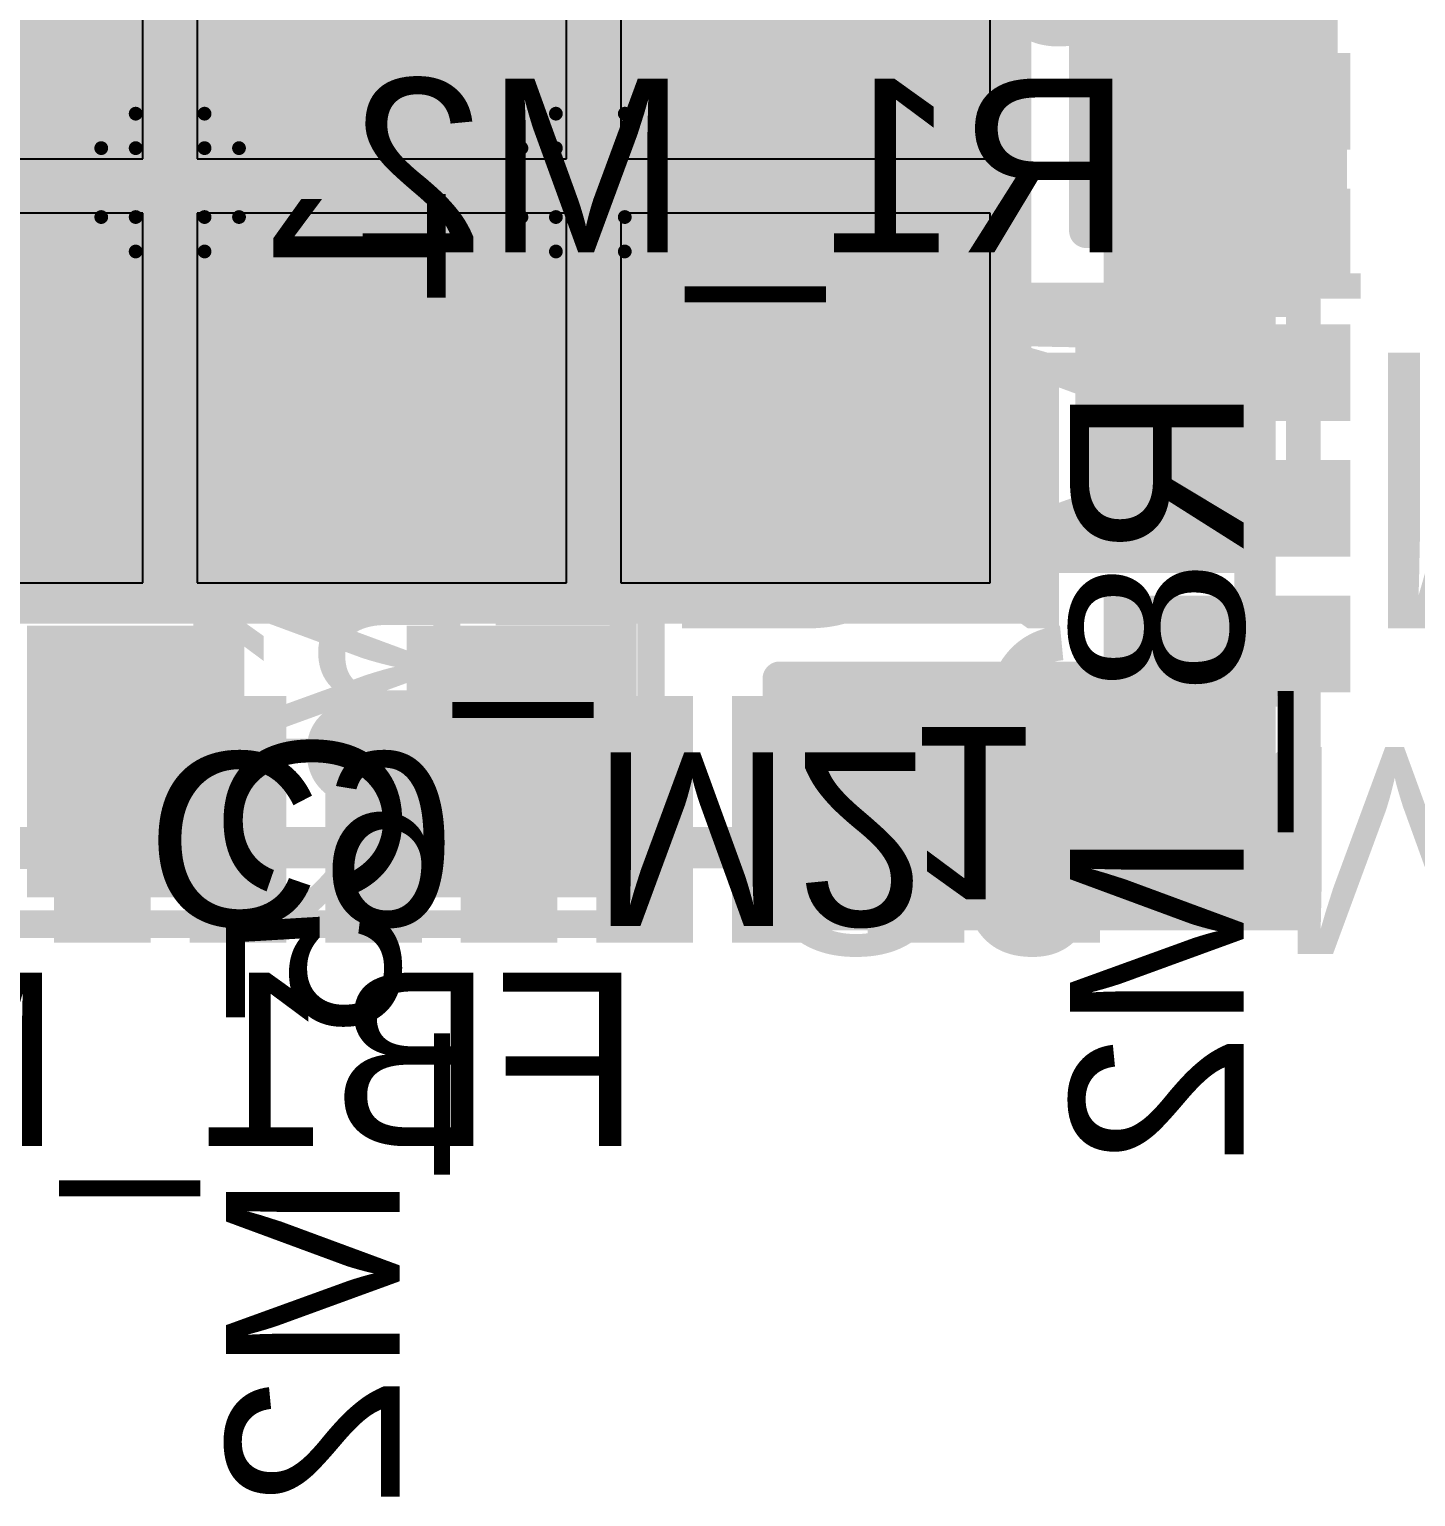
# Model space of a CAD drawing. Header units: inches. Extents: x -0.3 to 12.2, y -3.2 to 4.4.
# Drawn here: x 2.2185 to 2.4197, y 0.9624 to 1.1753 of the extents above; entities that cross this region are included whole.
import ezdxf

# ---------------------------------------------------------------- set-up
doc = ezdxf.new("R2010")
doc.units = ezdxf.units.IN
doc.header["$MEASUREMENT"] = 0
for name, color, linetype in [('Board Layer Stack Bottom Overlay', 54, 'Continuous'), ('Board Layer Stack Bottom Solder', 6, 'Continuous'), ('Bottom Assembly', 216, 'Continuous'), ('Bottom Layer_L8', 5, 'Continuous'), ('Bottom Paste', 16, 'Continuous'), ('FAB', 56, 'Continuous'), ('FAB_DWG_INFO', 1, 'Continuous'), ('Inner_L3', 76, 'Continuous'), ('Inner_L6', 156, 'Continuous'), ('Top Assembly', 6, 'Continuous'), ('Top Overlay', 2, 'Continuous'), ('Top Paste', 8, 'Continuous'), ('Top Solder', 216, 'Continuous'), ('TOP_L1', 1, 'Continuous'), ('Via Holes', 16, 'Continuous')]:
    doc.layers.add(name, color=color, linetype=linetype)
doc.styles.add('Arial', font='', dxfattribs={"height": 0.2})
doc.styles.get('Arial').set_extended_font_data('Arial')

# ---------------------------------------------------------------- blocks, each defined once
blk = doc.blocks.new('R0402_B_297')
at = {"layer": 'Board Layer Stack Bottom Solder'}
for points in [[(-0.033, -0.0145), (-0.033, 0.0145), (-0.004, 0.0145), (-0.004, -0.0145)], [(0.0064, -0.0145), (0.0064, 0.0145), (0.0354, 0.0145), (0.0354, -0.0145)]]:
    blk.add_hatch(color=6, dxfattribs=at).paths.add_polyline_path(points)
at = {"layer": 'Bottom Layer_L8'}
for points in [[(-0.031, -0.0125), (-0.031, 0.0125), (-0.006, 0.0125), (-0.006, -0.0125)], [(0.0084, -0.0125), (0.0084, 0.0125), (0.0334, 0.0125), (0.0334, -0.0125)]]:
    blk.add_hatch(color=5, dxfattribs=at).paths.add_polyline_path(points)
at = {"layer": 'Bottom Paste'}
for points in [[(-0.031, -0.0125), (-0.031, 0.0125), (-0.006, 0.0125), (-0.006, -0.0125)], [(0.0084, -0.0125), (0.0084, 0.0125), (0.0334, 0.0125), (0.0334, -0.0125)]]:
    blk.add_hatch(color=16, dxfattribs=at).paths.add_polyline_path(points)
at = {"layer": 'Board Layer Stack Bottom Overlay'}
for points in [[(0.0395, 0.017, 0.005, 0.005, 0), (-0.0365, 0.017, 0.005, 0.005, 0)], [(-0.0365, -0.017, 0.005, 0.005, 0), (-0.0365, 0.017, 0.005, 0.005, 0)], [(0.0395, -0.017, 0.005, 0.005, 0), (0.0395, 0.017, 0.005, 0.005, 0)], [(0.0365, -0.017, 0.005, 0.005, 0), (-0.0365, -0.017, 0.005, 0.005, 0)], [(0.0395, -0.017, 0.005, 0.005, 0), (0.0365, -0.017, 0.005, 0.005, 0)]]:
    blk.add_lwpolyline(points, format="xyseb", dxfattribs=at)
for points in [[(-0.03775, 0.017, 0.0025, 0.0025, 1), (-0.03525, 0.017, 0.0025, 0.0025, 1)], [(-0.03775, 0.017, 0.0025, 0.0025, 1), (-0.03525, 0.017, 0.0025, 0.0025, 1)], [(0.03825, 0.017, 0.0025, 0.0025, 1), (0.04075, 0.017, 0.0025, 0.0025, 1)], [(0.03825, 0.017, 0.0025, 0.0025, 1), (0.04075, 0.017, 0.0025, 0.0025, 1)], [(-0.03775, -0.017, 0.0025, 0.0025, 1), (-0.03525, -0.017, 0.0025, 0.0025, 1)], [(-0.03775, -0.017, 0.0025, 0.0025, 1), (-0.03525, -0.017, 0.0025, 0.0025, 1)], [(0.03525, -0.017, 0.0025, 0.0025, 1), (0.03775, -0.017, 0.0025, 0.0025, 1)], [(0.03525, -0.017, 0.0025, 0.0025, 1), (0.03775, -0.017, 0.0025, 0.0025, 1)], [(0.03825, -0.017, 0.0025, 0.0025, 1), (0.04075, -0.017, 0.0025, 0.0025, 1)], [(0.03825, -0.017, 0.0025, 0.0025, 1), (0.04075, -0.017, 0.0025, 0.0025, 1)]]:
    blk.add_lwpolyline(points, format="xyseb", close=True, dxfattribs=at)
at = {"layer": 'Bottom Assembly'}
for points in [[(0.0395, 0.017, 0.005, 0.005, 0), (-0.0365, 0.017, 0.005, 0.005, 0)], [(-0.0365, -0.017, 0.005, 0.005, 0), (-0.0365, 0.017, 0.005, 0.005, 0)], [(0.0395, -0.017, 0.005, 0.005, 0), (0.0395, 0.017, 0.005, 0.005, 0)], [(0.0395, -0.017, 0.005, 0.005, 0), (-0.0365, -0.017, 0.005, 0.005, 0)]]:
    blk.add_lwpolyline(points, format="xyseb", dxfattribs=at)
for points in [[(-0.03775, 0.017, 0.0025, 0.0025, 1), (-0.03525, 0.017, 0.0025, 0.0025, 1)], [(-0.03775, 0.017, 0.0025, 0.0025, 1), (-0.03525, 0.017, 0.0025, 0.0025, 1)], [(0.03825, 0.017, 0.0025, 0.0025, 1), (0.04075, 0.017, 0.0025, 0.0025, 1)], [(0.03825, 0.017, 0.0025, 0.0025, 1), (0.04075, 0.017, 0.0025, 0.0025, 1)], [(-0.03775, -0.017, 0.0025, 0.0025, 1), (-0.03525, -0.017, 0.0025, 0.0025, 1)], [(-0.03775, -0.017, 0.0025, 0.0025, 1), (-0.03525, -0.017, 0.0025, 0.0025, 1)], [(0.03825, -0.017, 0.0025, 0.0025, 1), (0.04075, -0.017, 0.0025, 0.0025, 1)], [(0.03825, -0.017, 0.0025, 0.0025, 1), (0.04075, -0.017, 0.0025, 0.0025, 1)]]:
    blk.add_lwpolyline(points, format="xyseb", close=True, dxfattribs=at)
at = {"layer": 'Bottom Assembly', "style": 'Arial', "text_generation_flag": 2}
blk.add_text('R8_M2', height=0.04, rotation=-180, dxfattribs=at).set_placement((-0.05529, 0.0093))
blk = doc.blocks.new('FB0603_B_301')
at = {"layer": 'Board Layer Stack Bottom Solder'}
for points in [[(-0.04334, 0.01972), (-0.01178, 0.01972), (-0.01178, -0.01972), (-0.04334, -0.01972)], [(0.01178, 0.01972), (0.04334, 0.01972), (0.04334, -0.01972), (0.01178, -0.01972)]]:
    blk.add_hatch(color=6, dxfattribs=at).paths.add_polyline_path(points)
at = {"layer": 'Bottom Layer_L8'}
for points in [[(-0.04134, 0.01772), (-0.01378, 0.01772), (-0.01378, -0.01772), (-0.04134, -0.01772)], [(0.01378, 0.01772), (0.04134, 0.01772), (0.04134, -0.01772), (0.01378, -0.01772)]]:
    blk.add_hatch(color=5, dxfattribs=at).paths.add_polyline_path(points)
at = {"layer": 'Bottom Paste'}
for points in [[(-0.04134, 0.01772), (-0.01378, 0.01772), (-0.01378, -0.01772), (-0.04134, -0.01772)], [(0.01378, 0.01772), (0.04134, 0.01772), (0.04134, -0.01772), (0.01378, -0.01772)]]:
    blk.add_hatch(color=16, dxfattribs=at).paths.add_polyline_path(points)
at = {"layer": 'Board Layer Stack Bottom Overlay'}
for points in [[(0.04724, 0.02362, 0.004, 0.004, 0), (-0.04724, 0.02362, 0.004, 0.004, 0)], [(-0.04724, 0.02362, 0.004, 0.004, 0), (-0.04724, -0.02362, 0.004, 0.004, 0)], [(0.04724, 0.02362, 0.004, 0.004, 0), (0.04724, -0.02362, 0.004, 0.004, 0)], [(0.04724, -0.02362, 0.004, 0.004, 0), (-0.04724, -0.02362, 0.004, 0.004, 0)]]:
    blk.add_lwpolyline(points, format="xyseb", dxfattribs=at)
for points in [[(-0.04824, 0.02362, 0.002, 0.002, 1), (-0.04624, 0.02362, 0.002, 0.002, 1)], [(-0.04824, 0.02362, 0.002, 0.002, 1), (-0.04624, 0.02362, 0.002, 0.002, 1)], [(0.04624, 0.02362, 0.002, 0.002, 1), (0.04824, 0.02362, 0.002, 0.002, 1)], [(0.04624, 0.02362, 0.002, 0.002, 1), (0.04824, 0.02362, 0.002, 0.002, 1)], [(-0.04824, -0.02362, 0.002, 0.002, 1), (-0.04624, -0.02362, 0.002, 0.002, 1)], [(-0.04824, -0.02362, 0.002, 0.002, 1), (-0.04624, -0.02362, 0.002, 0.002, 1)], [(0.04624, -0.02362, 0.002, 0.002, 1), (0.04824, -0.02362, 0.002, 0.002, 1)], [(0.04624, -0.02362, 0.002, 0.002, 1), (0.04824, -0.02362, 0.002, 0.002, 1)]]:
    blk.add_lwpolyline(points, format="xyseb", close=True, dxfattribs=at)
at = {"layer": 'Bottom Assembly'}
for points in [[(-0.04724, 0.02362, 0.004, 0.004, 0), (-0.04724, -0.02362, 0.004, 0.004, 0)], [(0.04724, 0.02362, 0.004, 0.004, 0), (-0.04724, 0.02362, 0.004, 0.004, 0)], [(0.04724, 0.02362, 0.004, 0.004, 0), (0.04724, -0.02362, 0.004, 0.004, 0)], [(0.04724, -0.02362, 0.004, 0.004, 0), (-0.04724, -0.02362, 0.004, 0.004, 0)]]:
    blk.add_lwpolyline(points, format="xyseb", dxfattribs=at)
for points in [[(-0.04824, 0.02362, 0.002, 0.002, 1), (-0.04624, 0.02362, 0.002, 0.002, 1)], [(-0.04824, 0.02362, 0.002, 0.002, 1), (-0.04624, 0.02362, 0.002, 0.002, 1)], [(0.04624, 0.02362, 0.002, 0.002, 1), (0.04824, 0.02362, 0.002, 0.002, 1)], [(0.04624, 0.02362, 0.002, 0.002, 1), (0.04824, 0.02362, 0.002, 0.002, 1)], [(-0.04824, -0.02362, 0.002, 0.002, 1), (-0.04624, -0.02362, 0.002, 0.002, 1)], [(-0.04824, -0.02362, 0.002, 0.002, 1), (-0.04624, -0.02362, 0.002, 0.002, 1)], [(0.04624, -0.02362, 0.002, 0.002, 1), (0.04824, -0.02362, 0.002, 0.002, 1)], [(0.04624, -0.02362, 0.002, 0.002, 1), (0.04824, -0.02362, 0.002, 0.002, 1)]]:
    blk.add_lwpolyline(points, format="xyseb", close=True, dxfattribs=at)
at = {"layer": 'Bottom Assembly', "style": 'Arial', "text_generation_flag": 2}
blk.add_text('FB1_M2', height=0.03, rotation=180, dxfattribs=at).set_placement((-0.0486, 0.00693))
blk = doc.blocks.new('R0402_B_338')
at = {"layer": 'Board Layer Stack Bottom Solder'}
for points in [[(-0.033, -0.0145), (-0.033, 0.0145), (-0.004, 0.0145), (-0.004, -0.0145)], [(0.0064, -0.0145), (0.0064, 0.0145), (0.0354, 0.0145), (0.0354, -0.0145)]]:
    blk.add_hatch(color=6, dxfattribs=at).paths.add_polyline_path(points)
at = {"layer": 'Bottom Layer_L8'}
for points in [[(-0.031, -0.0125), (-0.031, 0.0125), (-0.006, 0.0125), (-0.006, -0.0125)], [(0.0084, -0.0125), (0.0084, 0.0125), (0.0334, 0.0125), (0.0334, -0.0125)]]:
    blk.add_hatch(color=5, dxfattribs=at).paths.add_polyline_path(points)
at = {"layer": 'Bottom Paste'}
for points in [[(-0.031, -0.0125), (-0.031, 0.0125), (-0.006, 0.0125), (-0.006, -0.0125)], [(0.0084, -0.0125), (0.0084, 0.0125), (0.0334, 0.0125), (0.0334, -0.0125)]]:
    blk.add_hatch(color=16, dxfattribs=at).paths.add_polyline_path(points)
at = {"layer": 'Board Layer Stack Bottom Overlay'}
for points in [[(-0.0365, 0.017, 0.005, 0.005, 0), (0.0395, 0.017, 0.005, 0.005, 0)], [(-0.0365, -0.017, 0.005, 0.005, 0), (-0.0365, 0.017, 0.005, 0.005, 0)], [(0.0395, -0.017, 0.005, 0.005, 0), (0.0395, 0.017, 0.005, 0.005, 0)], [(-0.0365, -0.017, 0.005, 0.005, 0), (0.0365, -0.017, 0.005, 0.005, 0)], [(0.0365, -0.017, 0.005, 0.005, 0), (0.0395, -0.017, 0.005, 0.005, 0)]]:
    blk.add_lwpolyline(points, format="xyseb", dxfattribs=at)
for points in [[(-0.03775, 0.017, 0.0025, 0.0025, 1), (-0.03525, 0.017, 0.0025, 0.0025, 1)], [(-0.03775, 0.017, 0.0025, 0.0025, 1), (-0.03525, 0.017, 0.0025, 0.0025, 1)], [(0.03825, 0.017, 0.0025, 0.0025, 1), (0.04075, 0.017, 0.0025, 0.0025, 1)], [(0.03825, 0.017, 0.0025, 0.0025, 1), (0.04075, 0.017, 0.0025, 0.0025, 1)], [(-0.03775, -0.017, 0.0025, 0.0025, 1), (-0.03525, -0.017, 0.0025, 0.0025, 1)], [(-0.03775, -0.017, 0.0025, 0.0025, 1), (-0.03525, -0.017, 0.0025, 0.0025, 1)], [(0.03525, -0.017, 0.0025, 0.0025, 1), (0.03775, -0.017, 0.0025, 0.0025, 1)], [(0.03525, -0.017, 0.0025, 0.0025, 1), (0.03775, -0.017, 0.0025, 0.0025, 1)], [(0.03825, -0.017, 0.0025, 0.0025, 1), (0.04075, -0.017, 0.0025, 0.0025, 1)], [(0.03825, -0.017, 0.0025, 0.0025, 1), (0.04075, -0.017, 0.0025, 0.0025, 1)]]:
    blk.add_lwpolyline(points, format="xyseb", close=True, dxfattribs=at)
at = {"layer": 'Bottom Assembly'}
for points in [[(-0.0365, 0.017, 0.005, 0.005, 0), (0.0395, 0.017, 0.005, 0.005, 0)], [(-0.0365, -0.017, 0.005, 0.005, 0), (-0.0365, 0.017, 0.005, 0.005, 0)], [(0.0395, -0.017, 0.005, 0.005, 0), (0.0395, 0.017, 0.005, 0.005, 0)], [(-0.0365, -0.017, 0.005, 0.005, 0), (0.0395, -0.017, 0.005, 0.005, 0)]]:
    blk.add_lwpolyline(points, format="xyseb", dxfattribs=at)
for points in [[(-0.03775, 0.017, 0.0025, 0.0025, 1), (-0.03525, 0.017, 0.0025, 0.0025, 1)], [(-0.03775, 0.017, 0.0025, 0.0025, 1), (-0.03525, 0.017, 0.0025, 0.0025, 1)], [(0.03825, 0.017, 0.0025, 0.0025, 1), (0.04075, 0.017, 0.0025, 0.0025, 1)], [(0.03825, 0.017, 0.0025, 0.0025, 1), (0.04075, 0.017, 0.0025, 0.0025, 1)], [(-0.03775, -0.017, 0.0025, 0.0025, 1), (-0.03525, -0.017, 0.0025, 0.0025, 1)], [(-0.03775, -0.017, 0.0025, 0.0025, 1), (-0.03525, -0.017, 0.0025, 0.0025, 1)], [(0.03825, -0.017, 0.0025, 0.0025, 1), (0.04075, -0.017, 0.0025, 0.0025, 1)], [(0.03825, -0.017, 0.0025, 0.0025, 1), (0.04075, -0.017, 0.0025, 0.0025, 1)]]:
    blk.add_lwpolyline(points, format="xyseb", close=True, dxfattribs=at)
at = {"layer": 'Bottom Assembly', "style": 'Arial', "text_generation_flag": 2}
blk.add_text('R1_M2', height=0.04, rotation=180, dxfattribs=at).set_placement((-0.05529, 0.0093))
blk = doc.blocks.new('C0402_B_383')
at = {"layer": 'Board Layer Stack Bottom Solder'}
for points in [[(-0.004, 0.0145), (-0.004, -0.0145), (-0.033, -0.0145), (-0.033, 0.0145)], [(0.0354, 0.0145), (0.0354, -0.0145), (0.0064, -0.0145), (0.0064, 0.0145)]]:
    blk.add_hatch(color=6, dxfattribs=at).paths.add_polyline_path(points)
at = {"layer": 'Bottom Layer_L8'}
for points in [[(-0.006, 0.0125), (-0.006, -0.0125), (-0.031, -0.0125), (-0.031, 0.0125)], [(0.0334, 0.0125), (0.0334, -0.0125), (0.0084, -0.0125), (0.0084, 0.0125)]]:
    blk.add_hatch(color=5, dxfattribs=at).paths.add_polyline_path(points)
at = {"layer": 'Bottom Paste'}
for points in [[(-0.006, 0.0125), (-0.006, -0.0125), (-0.031, -0.0125), (-0.031, 0.0125)], [(0.0334, 0.0125), (0.0334, -0.0125), (0.0084, -0.0125), (0.0084, 0.0125)]]:
    blk.add_hatch(color=16, dxfattribs=at).paths.add_polyline_path(points)
at = {"layer": 'Board Layer Stack Bottom Overlay'}
for points in [[(-0.0365, -0.017, 0.005, 0.005, 0), (-0.0365, 0.017, 0.005, 0.005, 0)], [(0.0395, 0.017, 0.005, 0.005, 0), (-0.0365, 0.017, 0.005, 0.005, 0)], [(0.0395, -0.017, 0.005, 0.005, 0), (0.0395, 0.017, 0.005, 0.005, 0)], [(0.0365, -0.017, 0.005, 0.005, 0), (-0.0365, -0.017, 0.005, 0.005, 0)], [(0.0395, -0.017, 0.005, 0.005, 0), (0.0365, -0.017, 0.005, 0.005, 0)]]:
    blk.add_lwpolyline(points, format="xyseb", dxfattribs=at)
for points in [[(-0.03775, 0.017, 0.0025, 0.0025, 1), (-0.03525, 0.017, 0.0025, 0.0025, 1)], [(-0.03775, 0.017, 0.0025, 0.0025, 1), (-0.03525, 0.017, 0.0025, 0.0025, 1)], [(0.03825, 0.017, 0.0025, 0.0025, 1), (0.04075, 0.017, 0.0025, 0.0025, 1)], [(0.03825, 0.017, 0.0025, 0.0025, 1), (0.04075, 0.017, 0.0025, 0.0025, 1)], [(-0.03775, -0.017, 0.0025, 0.0025, 1), (-0.03525, -0.017, 0.0025, 0.0025, 1)], [(-0.03775, -0.017, 0.0025, 0.0025, 1), (-0.03525, -0.017, 0.0025, 0.0025, 1)], [(0.03525, -0.017, 0.0025, 0.0025, 1), (0.03775, -0.017, 0.0025, 0.0025, 1)], [(0.03525, -0.017, 0.0025, 0.0025, 1), (0.03775, -0.017, 0.0025, 0.0025, 1)], [(0.03825, -0.017, 0.0025, 0.0025, 1), (0.04075, -0.017, 0.0025, 0.0025, 1)], [(0.03825, -0.017, 0.0025, 0.0025, 1), (0.04075, -0.017, 0.0025, 0.0025, 1)]]:
    blk.add_lwpolyline(points, format="xyseb", close=True, dxfattribs=at)
at = {"layer": 'Bottom Assembly'}
for points in [[(-0.0365, -0.017, 0.005, 0.005, 0), (-0.0365, 0.017, 0.005, 0.005, 0)], [(0.0395, 0.017, 0.005, 0.005, 0), (-0.0365, 0.017, 0.005, 0.005, 0)], [(0.0395, -0.017, 0.005, 0.005, 0), (0.0395, 0.017, 0.005, 0.005, 0)], [(0.0395, -0.017, 0.005, 0.005, 0), (-0.0365, -0.017, 0.005, 0.005, 0)]]:
    blk.add_lwpolyline(points, format="xyseb", dxfattribs=at)
for points in [[(-0.03775, 0.017, 0.0025, 0.0025, 1), (-0.03525, 0.017, 0.0025, 0.0025, 1)], [(-0.03775, 0.017, 0.0025, 0.0025, 1), (-0.03525, 0.017, 0.0025, 0.0025, 1)], [(0.03825, 0.017, 0.0025, 0.0025, 1), (0.04075, 0.017, 0.0025, 0.0025, 1)], [(0.03825, 0.017, 0.0025, 0.0025, 1), (0.04075, 0.017, 0.0025, 0.0025, 1)], [(-0.03775, -0.017, 0.0025, 0.0025, 1), (-0.03525, -0.017, 0.0025, 0.0025, 1)], [(-0.03775, -0.017, 0.0025, 0.0025, 1), (-0.03525, -0.017, 0.0025, 0.0025, 1)], [(0.03825, -0.017, 0.0025, 0.0025, 1), (0.04075, -0.017, 0.0025, 0.0025, 1)], [(0.03825, -0.017, 0.0025, 0.0025, 1), (0.04075, -0.017, 0.0025, 0.0025, 1)]]:
    blk.add_lwpolyline(points, format="xyseb", close=True, dxfattribs=at)
at = {"layer": 'Bottom Assembly', "style": 'Arial', "text_generation_flag": 2}
blk.add_text('C5_M2', height=0.03, rotation=-180, dxfattribs=at).set_placement((-0.04163, 0.00707))
at = {"layer": 'FAB', "style": 'Arial', "text_generation_flag": 2}
blk.add_text('1', height=0.025, rotation=-180, dxfattribs=at).set_placement((-0.0185, 0.01))
blk = doc.blocks.new('C0402_B_387')
at = {"layer": 'Board Layer Stack Bottom Solder'}
for points in [[(-0.004, 0.0145), (-0.004, -0.0145), (-0.033, -0.0145), (-0.033, 0.0145)], [(0.0354, 0.0145), (0.0354, -0.0145), (0.0064, -0.0145), (0.0064, 0.0145)]]:
    blk.add_hatch(color=6, dxfattribs=at).paths.add_polyline_path(points)
at = {"layer": 'Bottom Layer_L8'}
for points in [[(-0.006, 0.0125), (-0.006, -0.0125), (-0.031, -0.0125), (-0.031, 0.0125)], [(0.0334, 0.0125), (0.0334, -0.0125), (0.0084, -0.0125), (0.0084, 0.0125)]]:
    blk.add_hatch(color=5, dxfattribs=at).paths.add_polyline_path(points)
at = {"layer": 'Bottom Paste'}
for points in [[(-0.006, 0.0125), (-0.006, -0.0125), (-0.031, -0.0125), (-0.031, 0.0125)], [(0.0334, 0.0125), (0.0334, -0.0125), (0.0084, -0.0125), (0.0084, 0.0125)]]:
    blk.add_hatch(color=16, dxfattribs=at).paths.add_polyline_path(points)
at = {"layer": 'Board Layer Stack Bottom Overlay'}
for points in [[(-0.0365, -0.017, 0.005, 0.005, 0), (-0.0365, 0.017, 0.005, 0.005, 0)], [(-0.0365, 0.017, 0.005, 0.005, 0), (0.0395, 0.017, 0.005, 0.005, 0)], [(0.0395, -0.017, 0.005, 0.005, 0), (0.0395, 0.017, 0.005, 0.005, 0)], [(-0.0365, -0.017, 0.005, 0.005, 0), (0.0365, -0.017, 0.005, 0.005, 0)], [(0.0365, -0.017, 0.005, 0.005, 0), (0.0395, -0.017, 0.005, 0.005, 0)]]:
    blk.add_lwpolyline(points, format="xyseb", dxfattribs=at)
for points in [[(-0.03775, 0.017, 0.0025, 0.0025, 1), (-0.03525, 0.017, 0.0025, 0.0025, 1)], [(-0.03775, 0.017, 0.0025, 0.0025, 1), (-0.03525, 0.017, 0.0025, 0.0025, 1)], [(0.03825, 0.017, 0.0025, 0.0025, 1), (0.04075, 0.017, 0.0025, 0.0025, 1)], [(0.03825, 0.017, 0.0025, 0.0025, 1), (0.04075, 0.017, 0.0025, 0.0025, 1)], [(-0.03775, -0.017, 0.0025, 0.0025, 1), (-0.03525, -0.017, 0.0025, 0.0025, 1)], [(-0.03775, -0.017, 0.0025, 0.0025, 1), (-0.03525, -0.017, 0.0025, 0.0025, 1)], [(0.03525, -0.017, 0.0025, 0.0025, 1), (0.03775, -0.017, 0.0025, 0.0025, 1)], [(0.03525, -0.017, 0.0025, 0.0025, 1), (0.03775, -0.017, 0.0025, 0.0025, 1)], [(0.03825, -0.017, 0.0025, 0.0025, 1), (0.04075, -0.017, 0.0025, 0.0025, 1)], [(0.03825, -0.017, 0.0025, 0.0025, 1), (0.04075, -0.017, 0.0025, 0.0025, 1)]]:
    blk.add_lwpolyline(points, format="xyseb", close=True, dxfattribs=at)
at = {"layer": 'Bottom Assembly'}
for points in [[(-0.0365, -0.017, 0.005, 0.005, 0), (-0.0365, 0.017, 0.005, 0.005, 0)], [(-0.0365, 0.017, 0.005, 0.005, 0), (0.0395, 0.017, 0.005, 0.005, 0)], [(0.0395, -0.017, 0.005, 0.005, 0), (0.0395, 0.017, 0.005, 0.005, 0)], [(-0.0365, -0.017, 0.005, 0.005, 0), (0.0395, -0.017, 0.005, 0.005, 0)]]:
    blk.add_lwpolyline(points, format="xyseb", dxfattribs=at)
for points in [[(-0.03775, 0.017, 0.0025, 0.0025, 1), (-0.03525, 0.017, 0.0025, 0.0025, 1)], [(-0.03775, 0.017, 0.0025, 0.0025, 1), (-0.03525, 0.017, 0.0025, 0.0025, 1)], [(0.03825, 0.017, 0.0025, 0.0025, 1), (0.04075, 0.017, 0.0025, 0.0025, 1)], [(0.03825, 0.017, 0.0025, 0.0025, 1), (0.04075, 0.017, 0.0025, 0.0025, 1)], [(-0.03775, -0.017, 0.0025, 0.0025, 1), (-0.03525, -0.017, 0.0025, 0.0025, 1)], [(-0.03775, -0.017, 0.0025, 0.0025, 1), (-0.03525, -0.017, 0.0025, 0.0025, 1)], [(0.03825, -0.017, 0.0025, 0.0025, 1), (0.04075, -0.017, 0.0025, 0.0025, 1)], [(0.03825, -0.017, 0.0025, 0.0025, 1), (0.04075, -0.017, 0.0025, 0.0025, 1)]]:
    blk.add_lwpolyline(points, format="xyseb", close=True, dxfattribs=at)
at = {"layer": 'Bottom Assembly', "style": 'Arial', "text_generation_flag": 2}
blk.add_text('C9_M2', height=0.03, rotation=180, dxfattribs=at).set_placement((-0.04163, 0.00707))
at = {"layer": 'FAB', "style": 'Arial', "text_generation_flag": 2}
blk.add_text('1', height=0.025, rotation=180, dxfattribs=at).set_placement((-0.0185, 0.01))
blk = doc.blocks.new('CP_56_1_ADI_427')
at = {"layer": 'Bottom Layer_L8'}
h = blk.add_hatch(color=5, dxfattribs=at)
edge = h.paths.add_edge_path()
edge.add_arc((-0.061, 0), 0.008, 0, 360)
h = blk.add_hatch(color=5, dxfattribs=at)
edge = h.paths.add_edge_path()
edge.add_arc((-0.061, -0.061), 0.008, 0, 360)
at = {"layer": 'Inner_L3'}
h = blk.add_hatch(color=76, dxfattribs=at)
edge = h.paths.add_edge_path()
edge.add_arc((-0.061, 0), 0.008, 0, 360)
h = blk.add_hatch(color=76, dxfattribs=at)
edge = h.paths.add_edge_path()
edge.add_arc((-0.061, -0.061), 0.008, 0, 360)
at = {"layer": 'Inner_L6'}
h = blk.add_hatch(color=156, dxfattribs=at)
edge = h.paths.add_edge_path()
edge.add_arc((-0.061, 0), 0.008, 0, 360)
h = blk.add_hatch(color=156, dxfattribs=at)
edge = h.paths.add_edge_path()
edge.add_arc((-0.061, -0.061), 0.008, 0, 360)
at = {"layer": 'Top Paste'}
for points in [[(-0.1375, 0.01486), (-0.1375, 0.00483), (-0.16931, 0.00483), (-0.16931, 0.01486)], [(-0.1375, -0.00483), (-0.1375, -0.01486), (-0.16931, -0.01486), (-0.16931, -0.00483)], [(-0.1375, -0.02451), (-0.1375, -0.03454), (-0.16931, -0.03454), (-0.16931, -0.02451)], [(-0.1375, -0.0442), (-0.1375, -0.05423), (-0.16931, -0.05423), (-0.16931, -0.0442)], [(-0.1375, -0.06388), (-0.1375, -0.07391), (-0.16931, -0.07391), (-0.16931, -0.06388)], [(-0.1375, -0.08357), (-0.1375, -0.0936), (-0.16931, -0.0936), (-0.16931, -0.08357)], [(-0.1375, -0.10325), (-0.1375, -0.11328), (-0.16931, -0.11328), (-0.16931, -0.10325)], [(-0.1375, -0.12294), (-0.1375, -0.13297), (-0.16931, -0.13297), (-0.16931, -0.12294)], [(-0.12294, -0.16931), (-0.13297, -0.16931), (-0.13297, -0.1375), (-0.12294, -0.1375)], [(-0.10325, -0.16931), (-0.11328, -0.16931), (-0.11328, -0.1375), (-0.10325, -0.1375)], [(-0.08357, -0.16931), (-0.0936, -0.16931), (-0.0936, -0.1375), (-0.08357, -0.1375)], [(-0.06388, -0.16931), (-0.07391, -0.16931), (-0.07391, -0.1375), (-0.06388, -0.1375)], [(-0.0442, -0.16931), (-0.05423, -0.16931), (-0.05423, -0.1375), (-0.0442, -0.1375)]]:
    blk.add_hatch(color=8, dxfattribs=at).paths.add_polyline_path(points)
at = {"layer": 'Top Solder'}
for points in [[(-0.125, 0.125), (0.125, 0.125), (0.125, -0.125), (-0.125, -0.125)], [(-0.1355, 0.01686), (-0.1355, 0.00283), (-0.17131, 0.00283), (-0.17131, 0.01686)], [(-0.1355, -0.00283), (-0.1355, -0.01686), (-0.17131, -0.01686), (-0.17131, -0.00283)], [(-0.1355, -0.02251), (-0.1355, -0.03654), (-0.17131, -0.03654), (-0.17131, -0.02251)], [(-0.1355, -0.0422), (-0.1355, -0.05623), (-0.17131, -0.05623), (-0.17131, -0.0422)], [(-0.1355, -0.06188), (-0.1355, -0.07591), (-0.17131, -0.07591), (-0.17131, -0.06188)], [(-0.1355, -0.08157), (-0.1355, -0.0956), (-0.17131, -0.0956), (-0.17131, -0.08157)], [(-0.1355, -0.10125), (-0.1355, -0.11528), (-0.17131, -0.11528), (-0.17131, -0.10125)], [(-0.1355, -0.12094), (-0.1355, -0.13497), (-0.17131, -0.13497), (-0.17131, -0.12094)], [(-0.12094, -0.17131), (-0.13497, -0.17131), (-0.13497, -0.1355), (-0.12094, -0.1355)], [(-0.10125, -0.17131), (-0.11528, -0.17131), (-0.11528, -0.1355), (-0.10125, -0.1355)], [(-0.08157, -0.17131), (-0.0956, -0.17131), (-0.0956, -0.1355), (-0.08157, -0.1355)], [(-0.06188, -0.17131), (-0.07591, -0.17131), (-0.07591, -0.1355), (-0.06188, -0.1355)], [(-0.0422, -0.17131), (-0.05623, -0.17131), (-0.05623, -0.1355), (-0.0422, -0.1355)]]:
    blk.add_hatch(color=216, dxfattribs=at).paths.add_polyline_path(points)
at = {"layer": 'TOP_L1'}
for points in [[(-0.123, 0.123), (0.123, 0.123), (0.123, -0.123), (-0.123, -0.123)], [(-0.1375, 0.01486), (-0.1375, 0.00483), (-0.16931, 0.00483), (-0.16931, 0.01486)], [(-0.1375, -0.00483), (-0.1375, -0.01486), (-0.16931, -0.01486), (-0.16931, -0.00483)], [(-0.1375, -0.02451), (-0.1375, -0.03454), (-0.16931, -0.03454), (-0.16931, -0.02451)], [(-0.1375, -0.0442), (-0.1375, -0.05423), (-0.16931, -0.05423), (-0.16931, -0.0442)], [(-0.1375, -0.06388), (-0.1375, -0.07391), (-0.16931, -0.07391), (-0.16931, -0.06388)], [(-0.1375, -0.08357), (-0.1375, -0.0936), (-0.16931, -0.0936), (-0.16931, -0.08357)], [(-0.1375, -0.10325), (-0.1375, -0.11328), (-0.16931, -0.11328), (-0.16931, -0.10325)], [(-0.1375, -0.12294), (-0.1375, -0.13297), (-0.16931, -0.13297), (-0.16931, -0.12294)], [(-0.12294, -0.16931), (-0.13297, -0.16931), (-0.13297, -0.1375), (-0.12294, -0.1375)], [(-0.10325, -0.16931), (-0.11328, -0.16931), (-0.11328, -0.1375), (-0.10325, -0.1375)], [(-0.08357, -0.16931), (-0.0936, -0.16931), (-0.0936, -0.1375), (-0.08357, -0.1375)], [(-0.06388, -0.16931), (-0.07391, -0.16931), (-0.07391, -0.1375), (-0.06388, -0.1375)], [(-0.0442, -0.16931), (-0.05423, -0.16931), (-0.05423, -0.1375), (-0.0442, -0.1375)]]:
    blk.add_hatch(color=1, dxfattribs=at).paths.add_polyline_path(points)
h = blk.add_hatch(color=1, dxfattribs=at)
edge = h.paths.add_edge_path()
edge.add_arc((-0.061, 0), 0.008, 0, 360)
h = blk.add_hatch(color=1, dxfattribs=at)
edge = h.paths.add_edge_path()
edge.add_arc((-0.061, -0.061), 0.008, 0, 360)
at = {"layer": 'Via Holes'}
h = blk.add_hatch(color=7, dxfattribs=at)
edge = h.paths.add_edge_path()
edge.add_arc((-0.061, 0), 0.004, 0, 360)
h = blk.add_hatch(color=7, dxfattribs=at)
edge = h.paths.add_edge_path()
edge.add_arc((-0.061, -0.061), 0.004, 0, 360)
at = {"layer": 'Top Assembly'}
for points in [[(-0.1575, 0.1575, 0.006, 0.006, 0), (-0.1575, -0.1575, 0.006, 0.006, 0)], [(-0.1575, 0.01584, 0.006, 0.006, 0), (-0.1575, 0.00384, 0.006, 0.006, 0)], [(-0.1575, 0.01584, 0.006, 0.006, 0), (-0.1575, 0.00384, 0.006, 0.006, 0)], [(-0.1575, -0.00384, 0.006, 0.006, 0), (-0.1575, -0.01584, 0.006, 0.006, 0)], [(-0.1575, -0.00384, 0.006, 0.006, 0), (-0.1575, -0.01584, 0.006, 0.006, 0)], [(-0.1575, -0.02353, 0.006, 0.006, 0), (-0.1575, -0.03553, 0.006, 0.006, 0)], [(-0.1575, -0.02353, 0.006, 0.006, 0), (-0.1575, -0.03553, 0.006, 0.006, 0)], [(-0.1575, -0.04321, 0.006, 0.006, 0), (-0.1575, -0.05521, 0.006, 0.006, 0)], [(-0.1575, -0.04321, 0.006, 0.006, 0), (-0.1575, -0.05521, 0.006, 0.006, 0)], [(-0.1575, -0.0629, 0.006, 0.006, 0), (-0.1575, -0.0749, 0.006, 0.006, 0)], [(-0.1575, -0.0629, 0.006, 0.006, 0), (-0.1575, -0.0749, 0.006, 0.006, 0)], [(-0.1575, -0.08258, 0.006, 0.006, 0), (-0.1575, -0.09458, 0.006, 0.006, 0)], [(-0.1575, -0.08258, 0.006, 0.006, 0), (-0.1575, -0.09458, 0.006, 0.006, 0)], [(-0.1575, -0.10227, 0.006, 0.006, 0), (-0.1575, -0.11427, 0.006, 0.006, 0)], [(-0.1575, -0.10227, 0.006, 0.006, 0), (-0.1575, -0.11427, 0.006, 0.006, 0)], [(-0.1575, -0.12195, 0.006, 0.006, 0), (-0.1575, -0.13395, 0.006, 0.006, 0)], [(-0.1575, -0.12195, 0.006, 0.006, 0), (-0.1575, -0.13395, 0.006, 0.006, 0)], [(-0.1575, -0.1575, 0.006, 0.006, 0), (0.1575, -0.1575, 0.006, 0.006, 0)], [(-0.13395, -0.1575, 0.006, 0.006, 0), (-0.12195, -0.1575, 0.006, 0.006, 0)], [(-0.13395, -0.1575, 0.006, 0.006, 0), (-0.12195, -0.1575, 0.006, 0.006, 0)], [(-0.11427, -0.1575, 0.006, 0.006, 0), (-0.10227, -0.1575, 0.006, 0.006, 0)], [(-0.11427, -0.1575, 0.006, 0.006, 0), (-0.10227, -0.1575, 0.006, 0.006, 0)], [(-0.09458, -0.1575, 0.006, 0.006, 0), (-0.08258, -0.1575, 0.006, 0.006, 0)], [(-0.09458, -0.1575, 0.006, 0.006, 0), (-0.08258, -0.1575, 0.006, 0.006, 0)], [(-0.0749, -0.1575, 0.006, 0.006, 0), (-0.0629, -0.1575, 0.006, 0.006, 0)], [(-0.0749, -0.1575, 0.006, 0.006, 0), (-0.0629, -0.1575, 0.006, 0.006, 0)], [(-0.05521, -0.1575, 0.006, 0.006, 0), (-0.04321, -0.1575, 0.006, 0.006, 0)], [(-0.05521, -0.1575, 0.006, 0.006, 0), (-0.04321, -0.1575, 0.006, 0.006, 0)]]:
    blk.add_lwpolyline(points, format="xyseb", dxfattribs=at)
for points in [[(-0.159, 0.01584, 0.003, 0.003, 1), (-0.156, 0.01584, 0.003, 0.003, 1)], [(-0.159, 0.01584, 0.003, 0.003, 1), (-0.156, 0.01584, 0.003, 0.003, 1)], [(-0.159, 0.00384, 0.003, 0.003, 1), (-0.156, 0.00384, 0.003, 0.003, 1)], [(-0.159, 0.00384, 0.003, 0.003, 1), (-0.156, 0.00384, 0.003, 0.003, 1)], [(-0.159, -0.00384, 0.003, 0.003, 1), (-0.156, -0.00384, 0.003, 0.003, 1)], [(-0.159, -0.00384, 0.003, 0.003, 1), (-0.156, -0.00384, 0.003, 0.003, 1)], [(-0.159, -0.01584, 0.003, 0.003, 1), (-0.156, -0.01584, 0.003, 0.003, 1)], [(-0.159, -0.01584, 0.003, 0.003, 1), (-0.156, -0.01584, 0.003, 0.003, 1)], [(-0.159, -0.02353, 0.003, 0.003, 1), (-0.156, -0.02353, 0.003, 0.003, 1)], [(-0.159, -0.02353, 0.003, 0.003, 1), (-0.156, -0.02353, 0.003, 0.003, 1)], [(-0.159, -0.03553, 0.003, 0.003, 1), (-0.156, -0.03553, 0.003, 0.003, 1)], [(-0.159, -0.03553, 0.003, 0.003, 1), (-0.156, -0.03553, 0.003, 0.003, 1)], [(-0.159, -0.04321, 0.003, 0.003, 1), (-0.156, -0.04321, 0.003, 0.003, 1)], [(-0.159, -0.04321, 0.003, 0.003, 1), (-0.156, -0.04321, 0.003, 0.003, 1)], [(-0.159, -0.05521, 0.003, 0.003, 1), (-0.156, -0.05521, 0.003, 0.003, 1)], [(-0.159, -0.05521, 0.003, 0.003, 1), (-0.156, -0.05521, 0.003, 0.003, 1)], [(-0.159, -0.0629, 0.003, 0.003, 1), (-0.156, -0.0629, 0.003, 0.003, 1)], [(-0.159, -0.0629, 0.003, 0.003, 1), (-0.156, -0.0629, 0.003, 0.003, 1)], [(-0.159, -0.0749, 0.003, 0.003, 1), (-0.156, -0.0749, 0.003, 0.003, 1)], [(-0.159, -0.0749, 0.003, 0.003, 1), (-0.156, -0.0749, 0.003, 0.003, 1)], [(-0.159, -0.08258, 0.003, 0.003, 1), (-0.156, -0.08258, 0.003, 0.003, 1)], [(-0.159, -0.08258, 0.003, 0.003, 1), (-0.156, -0.08258, 0.003, 0.003, 1)], [(-0.159, -0.09458, 0.003, 0.003, 1), (-0.156, -0.09458, 0.003, 0.003, 1)], [(-0.159, -0.09458, 0.003, 0.003, 1), (-0.156, -0.09458, 0.003, 0.003, 1)], [(-0.159, -0.10227, 0.003, 0.003, 1), (-0.156, -0.10227, 0.003, 0.003, 1)], [(-0.159, -0.10227, 0.003, 0.003, 1), (-0.156, -0.10227, 0.003, 0.003, 1)], [(-0.159, -0.11427, 0.003, 0.003, 1), (-0.156, -0.11427, 0.003, 0.003, 1)], [(-0.159, -0.11427, 0.003, 0.003, 1), (-0.156, -0.11427, 0.003, 0.003, 1)], [(-0.159, -0.12195, 0.003, 0.003, 1), (-0.156, -0.12195, 0.003, 0.003, 1)], [(-0.159, -0.12195, 0.003, 0.003, 1), (-0.156, -0.12195, 0.003, 0.003, 1)], [(-0.159, -0.13395, 0.003, 0.003, 1), (-0.156, -0.13395, 0.003, 0.003, 1)], [(-0.159, -0.13395, 0.003, 0.003, 1), (-0.156, -0.13395, 0.003, 0.003, 1)], [(-0.159, -0.1575, 0.003, 0.003, 1), (-0.156, -0.1575, 0.003, 0.003, 1)], [(-0.159, -0.1575, 0.003, 0.003, 1), (-0.156, -0.1575, 0.003, 0.003, 1)], [(-0.13545, -0.1575, 0.003, 0.003, 1), (-0.13245, -0.1575, 0.003, 0.003, 1)], [(-0.13545, -0.1575, 0.003, 0.003, 1), (-0.13245, -0.1575, 0.003, 0.003, 1)], [(-0.12345, -0.1575, 0.003, 0.003, 1), (-0.12045, -0.1575, 0.003, 0.003, 1)], [(-0.12345, -0.1575, 0.003, 0.003, 1), (-0.12045, -0.1575, 0.003, 0.003, 1)], [(-0.11577, -0.1575, 0.003, 0.003, 1), (-0.11277, -0.1575, 0.003, 0.003, 1)], [(-0.11577, -0.1575, 0.003, 0.003, 1), (-0.11277, -0.1575, 0.003, 0.003, 1)], [(-0.10377, -0.1575, 0.003, 0.003, 1), (-0.10077, -0.1575, 0.003, 0.003, 1)], [(-0.10377, -0.1575, 0.003, 0.003, 1), (-0.10077, -0.1575, 0.003, 0.003, 1)], [(-0.09608, -0.1575, 0.003, 0.003, 1), (-0.09308, -0.1575, 0.003, 0.003, 1)], [(-0.09608, -0.1575, 0.003, 0.003, 1), (-0.09308, -0.1575, 0.003, 0.003, 1)], [(-0.08408, -0.1575, 0.003, 0.003, 1), (-0.08108, -0.1575, 0.003, 0.003, 1)], [(-0.08408, -0.1575, 0.003, 0.003, 1), (-0.08108, -0.1575, 0.003, 0.003, 1)], [(-0.0764, -0.1575, 0.003, 0.003, 1), (-0.0734, -0.1575, 0.003, 0.003, 1)], [(-0.0764, -0.1575, 0.003, 0.003, 1), (-0.0734, -0.1575, 0.003, 0.003, 1)], [(-0.0644, -0.1575, 0.003, 0.003, 1), (-0.0614, -0.1575, 0.003, 0.003, 1)], [(-0.0644, -0.1575, 0.003, 0.003, 1), (-0.0614, -0.1575, 0.003, 0.003, 1)], [(-0.05671, -0.1575, 0.003, 0.003, 1), (-0.05371, -0.1575, 0.003, 0.003, 1)], [(-0.05671, -0.1575, 0.003, 0.003, 1), (-0.05371, -0.1575, 0.003, 0.003, 1)], [(-0.04471, -0.1575, 0.003, 0.003, 1), (-0.04171, -0.1575, 0.003, 0.003, 1)], [(-0.04471, -0.1575, 0.003, 0.003, 1), (-0.04171, -0.1575, 0.003, 0.003, 1)]]:
    blk.add_lwpolyline(points, format="xyseb", close=True, dxfattribs=at)
at = {"layer": 'Top Overlay'}
for points in [[(-0.1625, -0.14607, 0.006, 0.006, 0), (-0.1625, -0.1625, 0.006, 0.006, 0)], [(-0.1625, -0.1625, 0.006, 0.006, 0), (-0.14607, -0.1625, 0.006, 0.006, 0)]]:
    blk.add_lwpolyline(points, format="xyseb", dxfattribs=at)
for points in [[(-0.164, -0.14607, 0.003, 0.003, 1), (-0.161, -0.14607, 0.003, 0.003, 1)], [(-0.164, -0.1625, 0.003, 0.003, 1), (-0.161, -0.1625, 0.003, 0.003, 1)], [(-0.164, -0.1625, 0.003, 0.003, 1), (-0.161, -0.1625, 0.003, 0.003, 1)], [(-0.14757, -0.1625, 0.003, 0.003, 1), (-0.14457, -0.1625, 0.003, 0.003, 1)]]:
    blk.add_lwpolyline(points, format="xyseb", close=True, dxfattribs=at)
at = {"layer": 'Top Paste'}
for p, q in [((-0.11906, 0.05756), (-0.11906, 0.00394)), ((-0.06544, 0.00394), (-0.06544, 0.05756)), ((-0.05756, 0.05756), (-0.05756, 0.00394)), ((-0.11906, 0.00394), (-0.06544, 0.00394)), ((-0.05756, 0.00394), (-0.00394, 0.00394)), ((-0.06544, -0.00394), (-0.11906, -0.00394)), ((-0.11906, -0.00394), (-0.11906, -0.05756)), ((-0.06544, -0.05756), (-0.06544, -0.00394)), ((-0.00394, -0.00394), (-0.05756, -0.00394)), ((-0.05756, -0.00394), (-0.05756, -0.05756)), ((-0.11906, -0.05756), (-0.06544, -0.05756)), ((-0.05756, -0.05756), (-0.00394, -0.05756)), ((-0.06544, -0.06544), (-0.11906, -0.06544)), ((-0.11906, -0.06544), (-0.11906, -0.11906)), ((-0.06544, -0.11906), (-0.06544, -0.06544)), ((-0.00394, -0.06544), (-0.05756, -0.06544)), ((-0.05756, -0.06544), (-0.05756, -0.11906)), ((-0.11906, -0.11906), (-0.06544, -0.11906)), ((-0.05756, -0.11906), (-0.00394, -0.11906))]:
    blk.add_line(p, q, dxfattribs=at)

msp = doc.modelspace()

# ---------------------------------------------------------------- linework, layer by layer
at = {"layer": 'FAB_DWG_INFO'}
for points in [[(2.2339, 1.15811, 0.002, 0.002, 0), (2.2339, 1.16311, 0.002, 0.002, 0)], [(2.2339, 1.16311, 0.002, 0.002, 0), (2.2439, 1.16311, 0.002, 0.002, 0)], [(2.2439, 1.15811, 0.002, 0.002, 0), (2.2439, 1.16311, 0.002, 0.002, 0)], [(2.2949, 1.15811, 0.002, 0.002, 0), (2.2949, 1.16311, 0.002, 0.002, 0)], [(2.2949, 1.16311, 0.002, 0.002, 0), (2.3049, 1.16311, 0.002, 0.002, 0)], [(2.3049, 1.15811, 0.002, 0.002, 0), (2.3049, 1.16311, 0.002, 0.002, 0)], [(2.2289, 1.14811, 0.002, 0.002, 0), (2.2289, 1.15811, 0.002, 0.002, 0)], [(2.2289, 1.15811, 0.002, 0.002, 0), (2.2339, 1.15811, 0.002, 0.002, 0)], [(2.2439, 1.15811, 0.002, 0.002, 0), (2.2489, 1.15811, 0.002, 0.002, 0)], [(2.2489, 1.14811, 0.002, 0.002, 0), (2.2489, 1.15811, 0.002, 0.002, 0)], [(2.2899, 1.14811, 0.002, 0.002, 0), (2.2899, 1.15811, 0.002, 0.002, 0)], [(2.2899, 1.15811, 0.002, 0.002, 0), (2.2949, 1.15811, 0.002, 0.002, 0)], [(2.3049, 1.15811, 0.002, 0.002, 0), (2.3099, 1.15811, 0.002, 0.002, 0)], [(2.3099, 1.14811, 0.002, 0.002, 0), (2.3099, 1.15811, 0.002, 0.002, 0)], [(2.2289, 1.14811, 0.002, 0.002, 0), (2.2339, 1.14811, 0.002, 0.002, 0)], [(2.2339, 1.14311, 0.002, 0.002, 0), (2.2339, 1.14811, 0.002, 0.002, 0)], [(2.2439, 1.14811, 0.002, 0.002, 0), (2.2489, 1.14811, 0.002, 0.002, 0)], [(2.2439, 1.14311, 0.002, 0.002, 0), (2.2439, 1.14811, 0.002, 0.002, 0)], [(2.2899, 1.14811, 0.002, 0.002, 0), (2.2949, 1.14811, 0.002, 0.002, 0)], [(2.2949, 1.14311, 0.002, 0.002, 0), (2.2949, 1.14811, 0.002, 0.002, 0)], [(2.3049, 1.14811, 0.002, 0.002, 0), (2.3099, 1.14811, 0.002, 0.002, 0)], [(2.3049, 1.14311, 0.002, 0.002, 0), (2.3049, 1.14811, 0.002, 0.002, 0)], [(2.2339, 1.14311, 0.002, 0.002, 0), (2.2439, 1.14311, 0.002, 0.002, 0)], [(2.2949, 1.14311, 0.002, 0.002, 0), (2.3049, 1.14311, 0.002, 0.002, 0)]]:
    msp.add_lwpolyline(points, format="xyseb", dxfattribs=at)
for points in [[(2.2334, 1.16311, 0.001, 0.001, 1), (2.2344, 1.16311, 0.001, 0.001, 1)], [(2.2334, 1.16311, 0.001, 0.001, 1), (2.2344, 1.16311, 0.001, 0.001, 1)], [(2.2434, 1.16311, 0.001, 0.001, 1), (2.2444, 1.16311, 0.001, 0.001, 1)], [(2.2434, 1.16311, 0.001, 0.001, 1), (2.2444, 1.16311, 0.001, 0.001, 1)], [(2.2944, 1.16311, 0.001, 0.001, 1), (2.2954, 1.16311, 0.001, 0.001, 1)], [(2.2944, 1.16311, 0.001, 0.001, 1), (2.2954, 1.16311, 0.001, 0.001, 1)], [(2.3044, 1.16311, 0.001, 0.001, 1), (2.3054, 1.16311, 0.001, 0.001, 1)], [(2.3044, 1.16311, 0.001, 0.001, 1), (2.3054, 1.16311, 0.001, 0.001, 1)], [(2.2284, 1.15811, 0.001, 0.001, 1), (2.2294, 1.15811, 0.001, 0.001, 1)], [(2.2284, 1.15811, 0.001, 0.001, 1), (2.2294, 1.15811, 0.001, 0.001, 1)], [(2.2334, 1.15811, 0.001, 0.001, 1), (2.2344, 1.15811, 0.001, 0.001, 1)], [(2.2334, 1.15811, 0.001, 0.001, 1), (2.2344, 1.15811, 0.001, 0.001, 1)], [(2.2434, 1.15811, 0.001, 0.001, 1), (2.2444, 1.15811, 0.001, 0.001, 1)], [(2.2434, 1.15811, 0.001, 0.001, 1), (2.2444, 1.15811, 0.001, 0.001, 1)], [(2.2484, 1.15811, 0.001, 0.001, 1), (2.2494, 1.15811, 0.001, 0.001, 1)], [(2.2484, 1.15811, 0.001, 0.001, 1), (2.2494, 1.15811, 0.001, 0.001, 1)], [(2.2894, 1.15811, 0.001, 0.001, 1), (2.2904, 1.15811, 0.001, 0.001, 1)], [(2.2894, 1.15811, 0.001, 0.001, 1), (2.2904, 1.15811, 0.001, 0.001, 1)], [(2.2944, 1.15811, 0.001, 0.001, 1), (2.2954, 1.15811, 0.001, 0.001, 1)], [(2.2944, 1.15811, 0.001, 0.001, 1), (2.2954, 1.15811, 0.001, 0.001, 1)], [(2.3044, 1.15811, 0.001, 0.001, 1), (2.3054, 1.15811, 0.001, 0.001, 1)], [(2.3044, 1.15811, 0.001, 0.001, 1), (2.3054, 1.15811, 0.001, 0.001, 1)], [(2.3094, 1.15811, 0.001, 0.001, 1), (2.3104, 1.15811, 0.001, 0.001, 1)], [(2.3094, 1.15811, 0.001, 0.001, 1), (2.3104, 1.15811, 0.001, 0.001, 1)], [(2.2284, 1.14811, 0.001, 0.001, 1), (2.2294, 1.14811, 0.001, 0.001, 1)], [(2.2284, 1.14811, 0.001, 0.001, 1), (2.2294, 1.14811, 0.001, 0.001, 1)], [(2.2334, 1.14811, 0.001, 0.001, 1), (2.2344, 1.14811, 0.001, 0.001, 1)], [(2.2334, 1.14811, 0.001, 0.001, 1), (2.2344, 1.14811, 0.001, 0.001, 1)], [(2.2434, 1.14811, 0.001, 0.001, 1), (2.2444, 1.14811, 0.001, 0.001, 1)], [(2.2434, 1.14811, 0.001, 0.001, 1), (2.2444, 1.14811, 0.001, 0.001, 1)], [(2.2484, 1.14811, 0.001, 0.001, 1), (2.2494, 1.14811, 0.001, 0.001, 1)], [(2.2484, 1.14811, 0.001, 0.001, 1), (2.2494, 1.14811, 0.001, 0.001, 1)], [(2.2894, 1.14811, 0.001, 0.001, 1), (2.2904, 1.14811, 0.001, 0.001, 1)], [(2.2894, 1.14811, 0.001, 0.001, 1), (2.2904, 1.14811, 0.001, 0.001, 1)], [(2.2944, 1.14811, 0.001, 0.001, 1), (2.2954, 1.14811, 0.001, 0.001, 1)], [(2.2944, 1.14811, 0.001, 0.001, 1), (2.2954, 1.14811, 0.001, 0.001, 1)], [(2.3044, 1.14811, 0.001, 0.001, 1), (2.3054, 1.14811, 0.001, 0.001, 1)], [(2.3044, 1.14811, 0.001, 0.001, 1), (2.3054, 1.14811, 0.001, 0.001, 1)], [(2.3094, 1.14811, 0.001, 0.001, 1), (2.3104, 1.14811, 0.001, 0.001, 1)], [(2.3094, 1.14811, 0.001, 0.001, 1), (2.3104, 1.14811, 0.001, 0.001, 1)], [(2.2334, 1.14311, 0.001, 0.001, 1), (2.2344, 1.14311, 0.001, 0.001, 1)], [(2.2334, 1.14311, 0.001, 0.001, 1), (2.2344, 1.14311, 0.001, 0.001, 1)], [(2.2434, 1.14311, 0.001, 0.001, 1), (2.2444, 1.14311, 0.001, 0.001, 1)], [(2.2434, 1.14311, 0.001, 0.001, 1), (2.2444, 1.14311, 0.001, 0.001, 1)], [(2.2944, 1.14311, 0.001, 0.001, 1), (2.2954, 1.14311, 0.001, 0.001, 1)], [(2.2944, 1.14311, 0.001, 0.001, 1), (2.2954, 1.14311, 0.001, 0.001, 1)], [(2.3044, 1.14311, 0.001, 0.001, 1), (2.3054, 1.14311, 0.001, 0.001, 1)], [(2.3044, 1.14311, 0.001, 0.001, 1), (2.3054, 1.14311, 0.001, 0.001, 1)]]:
    msp.add_lwpolyline(points, format="xyseb", close=True, dxfattribs=at)

# ---------------------------------------------------------------- block references
for name, p, rotation in [('CP_56_1_ADI_427', (2.2389, 1.21411), 90), ('R0402_B_297', (2.3889, 1.18561), 270), ('C0402_B_383', (2.2689, 1.13561), 270), ('FB0603_B_301', (2.26146, 1.06911), 180)]:
    msp.add_blockref(name, p, dxfattribs=dict(rotation=rotation))
for name, p in [('R0402_B_338', (2.3639, 1.11911)), ('C0402_B_387', (2.3639, 1.06411))]:
    msp.add_blockref(name, p)

# ---------------------------------------------------------------- texts
at = {"layer": 'Board Layer Stack Bottom Overlay', "style": 'Arial', "text_generation_flag": 2}
for s, rotation, p in [('R11_M2', 90, (2.21501, 1.28651)), ('R8_M2', 90, (2.39473, 1.12378)), ('C9_M2', 180, (2.23541, 1.07044)), ('C5_M2', 90, (2.27223, 1.0741))]:
    msp.add_text(s, height=0.025197, rotation=rotation, dxfattribs=at).set_placement(p)
for s, p in [('R1_M2', (2.37856, 1.143)), ('FB1_M2', (2.30731, 1.01328))]:
    msp.add_text(s, height=0.025197, dxfattribs=at).set_placement(p)

doc.saveas('drawing.dxf')
